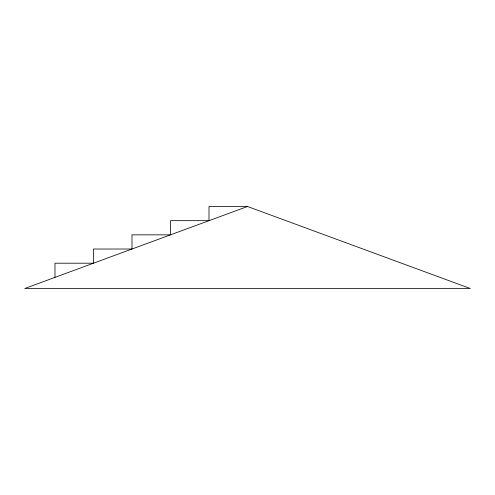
<?xml version="1.0" encoding="UTF-8"?>
<svg xmlns="http://www.w3.org/2000/svg" width="495" height="495" viewBox="0 0 495 495"><rect width="100%" height="100%" fill="white"/><g stroke="black" fill="none" stroke-linecap="round" stroke-linejoin="round"><path stroke-width="0.74" d="M247.5 206.495L24.75 288.505L470.25 288.505L247.5 206.495L208.995 206.495L208.995 220.671L170.49 220.671L170.49 234.847L131.986 234.847L131.986 249.022L93.481 249.022L93.481 263.204L54.976 263.204L54.976 277.379"/></g></svg>
